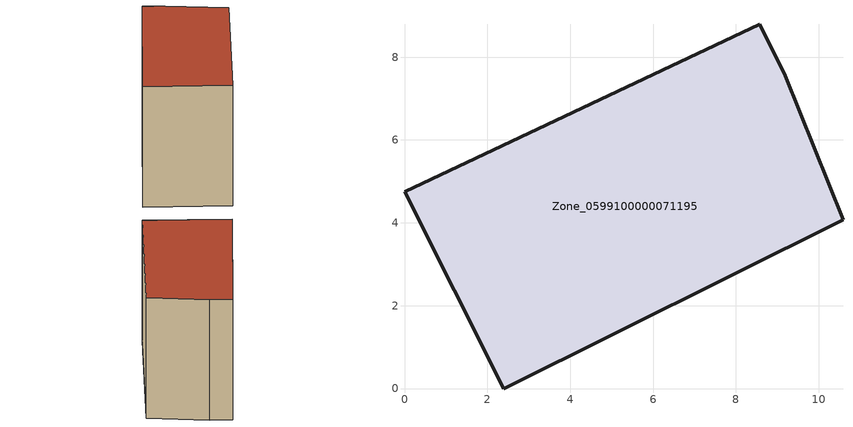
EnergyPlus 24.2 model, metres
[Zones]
Zone_0599100000071195
 floor ground (C_G): 10.59,4.08 2.39,0 0,4.75 8.57,8.79 9.19,7.55 z0.31
 wall outside (C_F): 9.19,7.55 8.57,8.79 0,4.75 2.39,0 10.59,4.08 9.19,7.55 z0.31:8.53
 roof outside (C_R): 2.39,0 10.59,4.08 9.19,7.55 8.57,8.79 0,4.75 z8.53
[BUILDING]
Pand.0599100000071195: North Axis=0; Terrain=City; Loads Convergence Tolerance Value=0.04; Temperature Convergence Tolerance Value=0.4; Solar Distribution=FullExterior; Maximum Number of Warmup Days=25; Minimum Number of Warmup Days=1
[Site:Location]
Rotterdam.The.Hague.AP_ZH_NLD Design_Conditions: Latitude=51.96; Longitude=4.45; Time Zone=1; Elevation=-4.5
[SITE:GROUNDTEMPERATURE:BUILDINGSURFACE]
18, 18, 18, 18, 18, 18, 18, 18, 18, 18, 18, 18
[MATERIAL] Thermal Absorptance=0.9; Solar Absorptance=0.7; Visible Absorptance=0.7
Name | Roughness | Thickness | Conductivity | Density | Specific Heat
G.TC.1965-1974 | MediumSmooth | 0.15 | 0.882353 | 540 | 1210
F.TC.1965-1974 | Rough | 0.3 | 0.697674 | 1920 | 840
R.TC.1965-1974 | MediumRough | 0.2 | 0.232558 | 1500 | 1000
[CONSTRUCTION]
C_G: G.TC.1965-1974
C_F: F.TC.1965-1974
C_R: R.TC.1965-1974
[ZONE]
Zone_0599100000071195: Type=1; Multiplier=1; Ceiling Height=Autocalculate; Volume=Autocalculate; Floor Area=autocalculate; Part of Total Floor Area=Yes
[ZONEINFILTRATION:DESIGNFLOWRATE]
Infil_Zone_0599100000071195: Zone or ZoneList or Space or SpaceList=Zone_0599100000071195; Schedule=AlwaysOn; Design Flow Rate Calculation Method=Flow/Area; Flow Rate per Floor Area=0.003; Constant Term Coefficient=1; Temperature Term Coefficient=0; Velocity Term Coefficient=0; Velocity Squared Term Coefficient=0
[HVACTEMPLATE:ZONE:IDEALLOADSAIRSYSTEM]
Zone_0599100000071195: Maximum Heating Supply Air Temperature=50; Minimum Cooling Supply Air Temperature=13; Maximum Heating Supply Air Humidity Ratio=0.0156; Minimum Cooling Supply Air Humidity Ratio=0.0077; Heating Limit=NoLimit; Cooling Limit=NoLimit; Dehumidification Control Type=ConstantSensibleHeatRatio; Cooling Sensible Heat Ratio=0.7; Dehumidification Setpoint=60; Humidification Control Type=None; Humidification Setpoint=30; Outdoor Air Method=None; Outdoor Air Flow Rate per Person=0.00944; Outdoor Air Flow Rate per Zone Floor Area=0; Outdoor Air Flow Rate per Zone=0; Demand Controlled Ventilation Type=None; Outdoor Air Economizer Type=NoEconomizer; Heat Recovery Type=None; Sensible Heat Recovery Effectiveness=0.7; Latent Heat Recovery Effectiveness=0.65
[ZONECONTROL:THERMOSTAT]
ThermostatControl_Zone_0599100000071195: Zone or ZoneList=Zone_0599100000071195; Control Type Schedule=DualSetpointControlType; Control 1=Thermostat_Zone_0599100000071195; Temperature Difference Between Cutout And Setpoint=0
[THERMOSTATSETPOINT:DUALSETPOINT]
Thermostat_Zone_0599100000071195: Heating Setpoint Temperature Schedule=HeatingSetpoint_Zone_0599100000071195; Cooling Setpoint Temperature Schedule=CoolingSetpoint_Zone_0599100000071195
[SCHEDULE:COMPACT]
HeatingSetpoint_Zone_0599100000071195: Through: 12/31, For: AllDays, Until: 24:00, 21
CoolingSetpoint_Zone_0599100000071195: Through: 12/31, For: AllDays, Until: 24:00, 24
DualSetpointControlType: Through: 12/31, For: AllDays, Until: 24:00, 4
AlwaysOn: Through: 12/31, For: AllDays, Until: 24:00, 1
